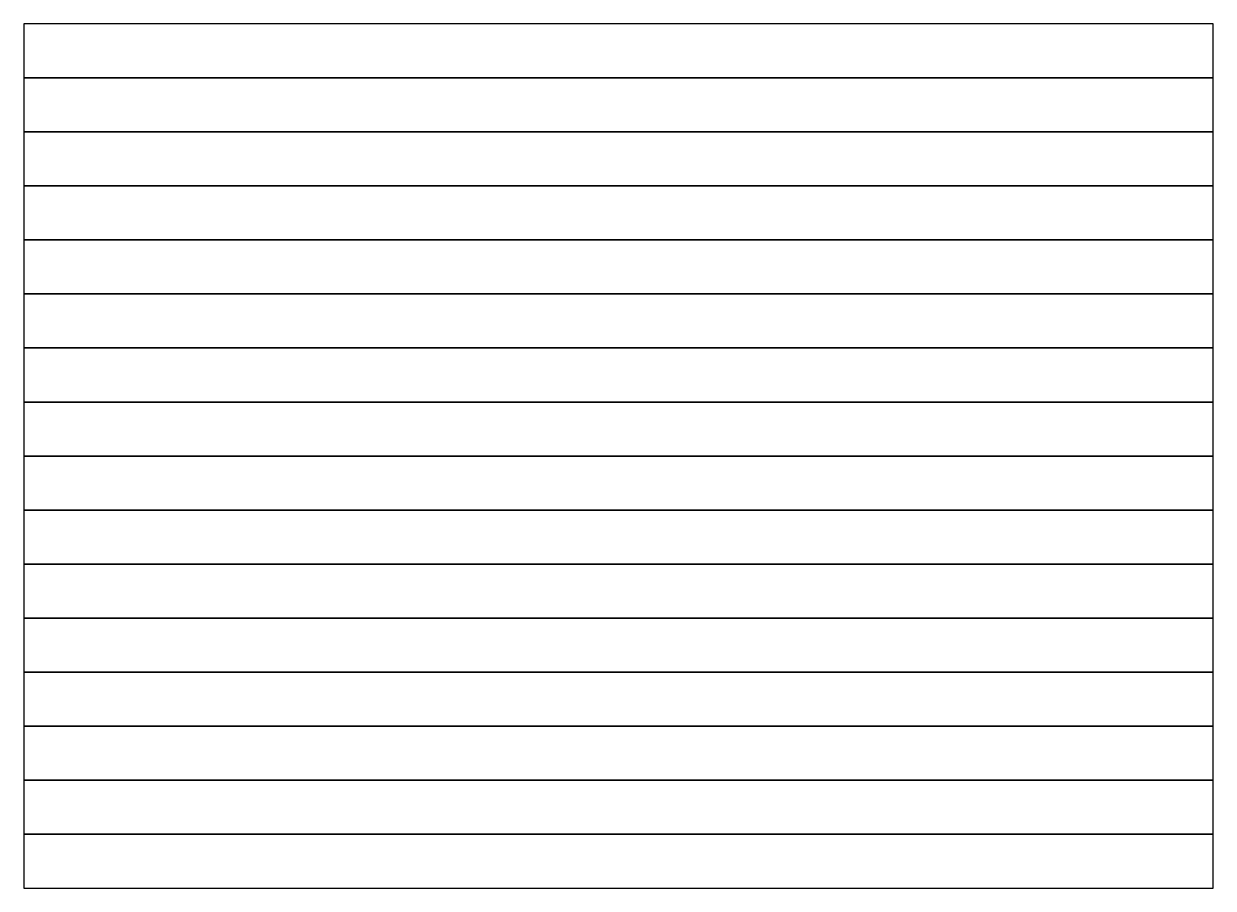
# Model space of a CAD drawing. Header units: millimetres. Extents: x 10652 to 11752, y -9032 to -8232.
import ezdxf

# ---------------------------------------------------------------- set-up
doc = ezdxf.new("R2010")
doc.units = ezdxf.units.MM
doc.header["$MEASUREMENT"] = 0
doc.layers.add('Default', color=7, linetype='Continuous', true_color=0xffffff)
doc.layers.add('fabric', color=5, linetype='Continuous', true_color=0x0000ff)

msp = doc.modelspace()

# ---------------------------------------------------------------- linework, layer by layer
at = {"layer": 'Default'}
for p, q in [((11752.3, -8232.3), (10652.3, -8232.3)), ((10652.3, -8232.3), (10652.3, -9032.3)), ((11752.3, -9032.3), (11752.3, -8232.3)), ((10652.3, -9032.3), (11752.3, -9032.3))]:
    msp.add_line(p, q, dxfattribs=at)
at = {"layer": 'fabric'}
for p, q in [((10652.3, -8282.3), (11752.3, -8282.3)), ((11752.3, -8282.3), (10652.3, -8282.3)), ((10652.3, -8332.3), (11752.3, -8332.3)), ((11752.3, -8332.3), (10652.3, -8332.3)), ((10652.3, -8382.3), (11752.3, -8382.3)), ((11752.3, -8382.3), (10652.3, -8382.3)), ((10652.3, -8432.3), (11752.3, -8432.3)), ((11752.3, -8432.3), (10652.3, -8432.3)), ((10652.3, -8482.3), (11752.3, -8482.3)), ((11752.3, -8482.3), (10652.3, -8482.3)), ((10652.3, -8532.3), (11752.3, -8532.3)), ((11752.3, -8532.3), (10652.3, -8532.3)), ((10652.3, -8582.3), (11752.3, -8582.3)), ((11752.3, -8582.3), (10652.3, -8582.3)), ((10652.3, -8632.3), (11752.3, -8632.3)), ((11752.3, -8632.3), (10652.3, -8632.3)), ((10652.3, -8682.3), (11752.3, -8682.3)), ((11752.3, -8682.3), (10652.3, -8682.3)), ((10652.3, -8732.3), (11752.3, -8732.3)), ((11752.3, -8732.3), (10652.3, -8732.3)), ((10652.3, -8782.3), (11752.3, -8782.3)), ((11752.3, -8782.3), (10652.3, -8782.3)), ((10652.3, -8832.3), (11752.3, -8832.3)), ((11752.3, -8832.3), (10652.3, -8832.3)), ((10652.3, -8882.3), (11752.3, -8882.3)), ((11752.3, -8882.3), (10652.3, -8882.3)), ((10652.3, -8932.3), (11752.3, -8932.3)), ((11752.3, -8932.3), (10652.3, -8932.3)), ((10652.3, -8982.3), (11752.3, -8982.3)), ((11752.3, -8982.3), (10652.3, -8982.3))]:
    msp.add_line(p, q, dxfattribs=at)

doc.saveas('drawing.dxf')
